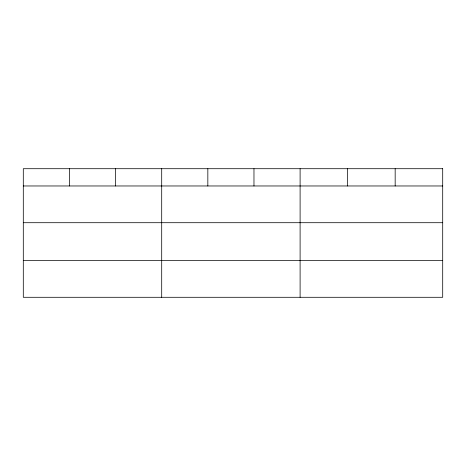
<?xml version="1.0" encoding="UTF-8"?>
<svg xmlns="http://www.w3.org/2000/svg" width="466" height="466" viewBox="0 0 466 466"><rect width="100%" height="100%" fill="white"/><g stroke="black" fill="none" stroke-linecap="round" stroke-linejoin="round"><path stroke-width="0.7" d="M23.3 185.969L442.7 185.969M23.3 222.707L442.7 222.707M23.3 260.552L442.7 260.552M395.168 168.709L395.168 185.969M347.636 168.709L347.636 185.969M300.104 168.709L300.104 297.291M253.97 168.709L253.97 185.969M207.836 168.709L207.836 185.969M161.702 168.709L161.702 297.291M115.568 168.709L115.568 185.969M69.434 168.709L69.434 185.969M442.7 168.709L23.3 168.709L23.3 297.291L442.7 297.291L442.7 168.709"/></g></svg>
